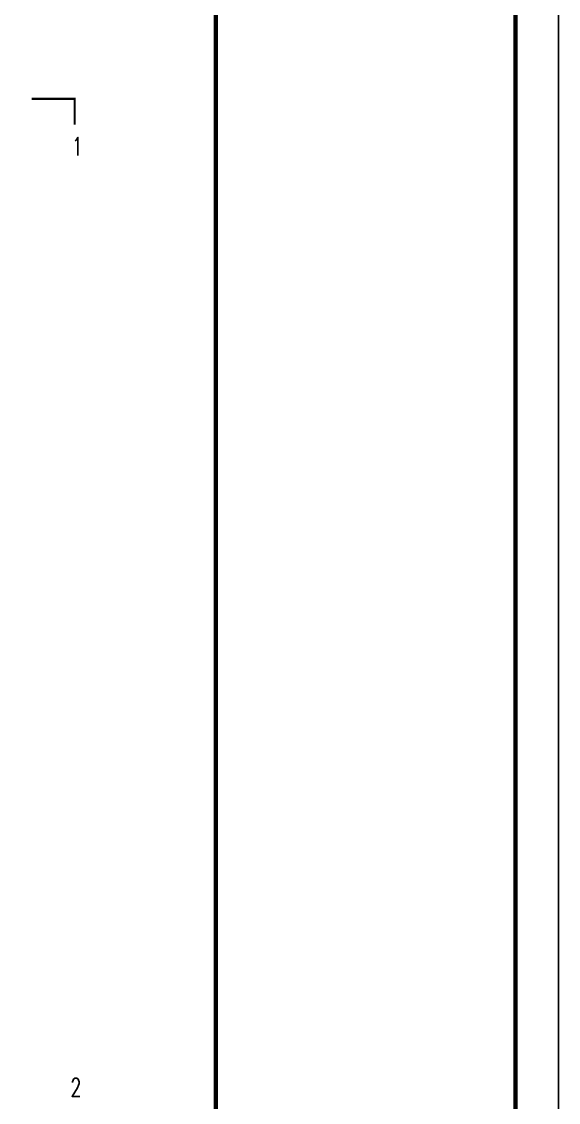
# Model space of a CAD drawing. Extents: x 1417642 to 3570900, y 124798 to 1191112.
# Drawn here: x 1599542 to 1618342, y 686345 to 724233 of the extents above; entities that cross this region are included whole.
import ezdxf

# ---------------------------------------------------------------- set-up
doc = ezdxf.new("R2010")
doc.units = 0
doc.header["$LTSCALE"] = 1000
doc.header["$MEASUREMENT"] = 0
for name, color, linetype in [('DIM_SYMB', 3, 'CONTINUOUS'), ('PUB_TEXT', 40, 'CONTINUOUS'), ('PUB_TITLE', 4, 'CONTINUOUS'), ('图戳', 211, 'CONTINUOUS')]:
    doc.layers.add(name, color=color, linetype=linetype)
doc.styles.add('_TCH_LABEL', font='COMPLEX', dxfattribs={"bigfont": 'GBCBIG'})

msp = doc.modelspace()

# ---------------------------------------------------------------- linework, layer by layer
at = {"layer": 'DIM_SYMB', "lineweight": 0, "const_width": 75}
msp.add_lwpolyline([(1599898.9, 721524.8), (1601398.9, 721524.8), (1601398.9, 720624.8)], dxfattribs=at)
at = {"layer": 'PUB_TITLE'}
msp.add_lwpolyline([(1417642.3, 635398.4), (1618342.3, 635398.4), (1618342.3, 761548.4), (1417642.3, 761548.4)], close=True, dxfattribs=at)
at = {"layer": 'PUB_TITLE', "const_width": 150}
msp.add_lwpolyline([(1421392.3, 636898.4), (1616842.3, 636898.4), (1616842.3, 760048.4), (1421392.3, 760048.4)], close=True, dxfattribs=at)
at = {"layer": '图戳'}
msp.add_line((1616842.3, 636898.4), (1616842.3, 760048.4), dxfattribs=at)
at = {"layer": '图戳', "const_width": 150}
msp.add_lwpolyline([(1606342.3, 760048.4), (1606342.3, 636898.4)], dxfattribs=at)

# ---------------------------------------------------------------- texts
at = {"layer": 'PUB_TEXT', "style": '_TCH_LABEL', "width": 0.705882}
for s, p in [('1', (1601302.5, 719536.3)), ('2', (1601248.9, 686551.3))]:
    msp.add_text(s, height=637.5, dxfattribs=at).set_placement(p)

doc.saveas('drawing.dxf')
